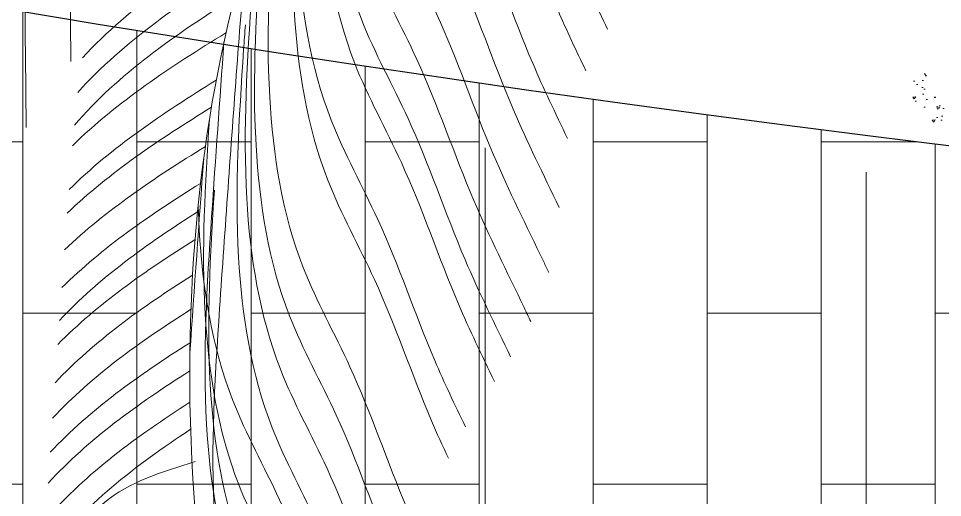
# Model space of a CAD drawing. Header units: inches. Extents: x 17.6 to 55, y 11.8 to 85.9.
# Drawn here: x 42.87 to 43.528, y 62.719 to 63.061 of the extents above; entities that cross this region are included whole.
import ezdxf

# ---------------------------------------------------------------- set-up
doc = ezdxf.new("R2010")
doc.units = ezdxf.units.IN
doc.header["$MEASUREMENT"] = 0
doc.layers.add('FURNITURE F 1 100', color=7, linetype='Continuous', lineweight=13, true_color=0x93979a)
doc.layers.add('HATCH F 1 100', color=7, linetype='Continuous', lineweight=0, true_color=0xc9c9c9)
doc.layers.add('TREE G 1 100', color=7, linetype='Continuous', lineweight=9, true_color=0xbed3d5, transparency=0.6)
doc.layers.add('WALL 1 100', color=250, linetype='Continuous', lineweight=30)

msp = doc.modelspace()

# ---------------------------------------------------------------- hatches: boundary and pattern name
at = {"layer": 'HATCH F 1 100'}
h = msp.add_hatch(dxfattribs=at)
h.set_pattern_fill('AR-BRSTD', color=256, scale=0.0012, angle=90, style=0)
h.set_pattern_definition([(90, (-1398.889507911058, -763.1572480572604), (-0.08129015999999999, 4.977586712308809e-18), []), (180, (-1398.889507911058, -763.1572480572604), (-0.08129016, -0.12192), [0.08129015999999999, -0.08129015999999999])])
edge = h.paths.add_edge_path()
edge.add_line((37.88996586928279, 64.86239664625006), (37.88937172728693, 62.16239664625024))
edge.add_line((37.88937172728693, 62.16239664625024), (45.45680957892405, 62.16239664624979))
edge.add_line((45.45680957892405, 62.16239664624979), (45.45680957892382, 62.86239664629281))
edge.add_arc((45.31830711975269, 77.65266434712524), 14.79091618506046, 239.8528049786992, 270.53652676008153, ccw=False)
at = {"layer": 'TREE G 1 100'}
h = msp.add_hatch(dxfattribs=at)
h.set_pattern_fill('AR-CONC', color=256, scale=0.003, angle=-45.00000000000001, style=0)
h.set_pattern_definition([(4.999999999999988, (0, 0), (0.01388421236435902, -0.01654655997516662), [0.00225, -0.02475]), (310, (0, 0), (0.01301304448794082, 0.01889976502172657), [0.0018, -0.0198]), (55.45144445999998, (0.001157017690633858, -0.001378879966847289), (0.0268972566399678, 0.002353204930138793), [0.00191220576, -0.02103426336]), (1.184199999999988, (0.004242640687119287, 0.004242640687119284), (0.01912841328643555, -0.02615080163838985), [0.003375, -0.03712499999999999]), (51.63563548999999, (0.005836673724263412, 0.002063407195093884), (0.04049135004572686, 0.0008370020515312861), [0.00286831026, -0.0315514128]), (306.18416399, (0.004242640687119287, 0.004242640687119284), (0.04049135002188289, 0.000837002053968576), [0.0027, -0.02970000003]), (335.9999999999999, (0.005303300858899107, 0.00106066017177982), (0.004121474294033093, -0.02120314716342907), [0.00225, -0.02475]), (281, (0.005303300858899107, 0.00106066017177982), (0.02054425306196299, 0.01022125779185862), [0.0018, -0.01979999999999999]), (26.45144473999999, (0.005646757047499749, -0.0007062687465137583), (0.02466572716751184, -0.0109818892499146), [0.0019122057, -0.02103426336]), (352.5, (0, 0), (0.007319694528376419, 0.006803795559190204), [0, -0.01956, 0, -0.0201, 0, -0.019875]), (322.5, (0, 0), (0.0139472834970109, 0.002786188266073799), [0, -0.01146, 0, -0.01911, 0, -0.007575]), (282.5, (-0.004730544366138002, 0.004730544366138004), (0.01084562285444582, -0.01180254501957619), [0, -0.0075, 0, -0.0234, 0, -0.03105]), (272.5, (-0.006851864709697644, 0.006851864709697648), (0.01449479420621846, -0.01024769949595399), [0, -0.00975, 0, -0.01554, 0, -0.02205])])
edge = h.paths.add_edge_path()
edge.add_spline(control_points=[(43.64397302482935, 63.0018315166835), (43.64360554470291, 63.00837233461968), (43.64326083368901, 63.01491322189574), (43.64293982767954, 63.02145396841112)], knot_values=[3.219771761109429, 3.219771761109429, 3.219771761109429, 3.219771761109429, 3.24842384292612, 3.24842384292612, 3.24842384292612, 3.24842384292612], degree=3, periodic=0)
edge.add_spline(control_points=[(43.64293982767954, 63.02145396841112), (43.63503783544543, 63.0190412273532), (43.62227436190547, 63.01360716583619), (43.60903477724601, 63.03430655277222), (43.60160776038352, 63.0187436914002), (43.58877745327295, 63.01469454773357), (43.57870763648494, 63.0274006294803), (43.57172683284985, 63.01407398066837), (43.55923693220934, 63.01440784296025), (43.5440506080467, 63.01712856877018), (43.52661748244823, 62.99761682428831), (43.51833674765471, 63.02291509523818), (43.51005077954865, 63.02327137878635), (43.50622468937759, 63.02184320593548)], knot_values=[0.03075297708984304, 0.03075297708984304, 0.03075297708984304, 0.03075297708984304, 0.06438618272604194, 0.08489255874028345, 0.1022905371366297, 0.1192048423353499, 0.1375486480934751, 0.1491434932536729, 0.1700623732357864, 0.18647294856958, 0.217713260816934, 0.243964659049101, 0.2627759037425899, 0.2627759037425899, 0.2627759037425899, 0.2627759037425899], degree=3, periodic=0)
edge.add_spline(control_points=[(43.50622468937759, 63.02184320593548), (43.50660070926638, 63.01505411339346), (43.50700077553297, 63.00826432526989), (43.50742412580981, 63.00147385240595)], knot_values=[3.344045832834258, 3.344045832834258, 3.344045832834258, 3.344045832834258, 3.374023854439766, 3.374023854439766, 3.374023854439766, 3.374023854439766], degree=3, periodic=0)
edge.add_spline(control_points=[(43.50742412580981, 63.00147385240595), (43.50888400615618, 63.00118830839526), (43.514611708224, 62.9982934109448), (43.52174289656791, 62.97650709132901), (43.53917602216639, 62.99601883581087), (43.55436234632903, 62.99329811000095), (43.56685224696953, 62.99296424770907), (43.57383305059734, 63.00629089652099), (43.58390286739264, 62.99358481477427), (43.5967331745032, 62.9976339584409), (43.60416019136569, 63.01319681979837), (43.61895680006815, 62.99006310853471), (43.63419629453524, 63.00012986465478), (43.64397302482935, 63.0018315166835)], knot_values=[0.04134549012629557, 0.04134549012629557, 0.04134549012629557, 0.04134549012629557, 0.04956422178333186, 0.07581562001549894, 0.1070559322628529, 0.1234665075966465, 0.14438538757876, 0.1559802327389578, 0.174324038497083, 0.1912383436958032, 0.2086363220921494, 0.229142698106391, 0.2711889849785812, 0.2711889849785812, 0.2711889849785812, 0.2711889849785812], degree=3, periodic=0)

# ---------------------------------------------------------------- linework, layer by layer
at = {"layer": 'FURNITURE F 1 100'}
msp.add_line((43.47390945910816, 62.95124669980757), (43.47390945910816, 62.16239664624979), dxfattribs=at)
msp.add_arc((45.318307119973, 77.65266434764428), 14.79091618561994, 239.8528049789707, 270.5365267592021, dxfattribs=at)
at = {"layer": 'TREE G 1 100'}
msp.add_line((43.20229240317026, 62.96859327858098), (43.20229240317003, 62.16239664625002), dxfattribs=at)
for points in [[(42.05807682141126, 62.4139950138651), (42.23986965213972, 63.40696059832587), (42.83372975583025, 63.96399150144313), (43.4275898595135, 63.77024237126349), (43.58514343889551, 63.34641421052399), (43.58514343889551, 63.28586782273666)], [(43.53506390830258, 63.45658423716847), (43.53506390830258, 63.08516941878949), (43.61666348115041, 62.25175109613517), (43.50786508695974, 61.57233336719398), (43.62912973713328, 60.23723882032388), (43.64510892809444, 59.69441145396738)]]:
    msp.add_spline(points, degree=3, dxfattribs=at)
for points, knots in [([(42.37297258231247, 62.03501232779124), (42.38977060258772, 62.37154494950843), (42.42011759096745, 62.97951847224792), (42.98068923520437, 63.65544279232742), (43.43067338155943, 63.5884599671717), (43.55792677926225, 63.52710776095225)], [0, 0, 0, 0, 1.475291126035946, 2.665233279236307, 3.253617538475577, 3.253617538475577, 3.253617538475577, 3.253617538475577]), ([(43.20539611956174, 61.99232792249128), (43.09940488383104, 62.25044883416737), (42.90792310522211, 62.71676523215316), (43.08985570379259, 63.42083364987226), (43.45068169616407, 63.52919125867081), (43.56766500406793, 63.52805183109191)], [0, 0, 0, 0, 1.475291126035946, 2.665233279236307, 3.253617538475577, 3.253617538475577, 3.253617538475577, 3.253617538475577]), ([(42.95837449699179, 63.51202102066779), (42.9557347193897, 63.50591031958353), (42.9338329470324, 63.45350936724751), (42.90859243683913, 63.367147362851), (42.91782875628128, 63.24170165123539), (42.90483916495391, 63.1357604360546), (42.90675664831174, 63.06120394545903), (42.90702263944532, 63.02991255877893)], [1.796155665161702, 1.796155665161702, 1.796155665161702, 1.796155665161702, 1.825233591656535, 2.043968819073879, 2.181894859126541, 2.373164893120943, 2.50974540262658, 2.50974540262658, 2.50974540262658, 2.50974540262658]), ([(42.93160482686467, 63.49549512383416), (42.92709795229707, 63.48547601068455), (42.90305072361498, 63.42931723113176), (42.87656877028185, 63.33870755038694), (42.88580508972309, 63.21326183877133), (42.8724821015041, 63.10460148705349), (42.87499305025126, 63.02393692729126), (42.87507962409104, 62.98640780282037), (42.87508383094787, 62.98298311057621)], [1.777183256392753, 1.777183256392753, 1.777183256392753, 1.777183256392753, 1.825233591656535, 2.043968819073879, 2.181894859126541, 2.373164893120943, 2.521700241141629, 2.536607000283027, 2.536607000283027, 2.536607000283027, 2.536607000283027]), ([(42.90397158307879, 63.47666215725073), (42.89787625752611, 63.46350931938102), (42.87203809672583, 63.40432611800676), (42.8445482125082, 63.31026773790833), (42.85378453195695, 63.18482202630727), (42.84046154373796, 63.07616167458943), (42.84300460111076, 62.99446562104455), (42.84306304713955, 62.95588468782259), (42.84306623560992, 62.95141659917314)], [1.761779508932968, 1.761779508932968, 1.761779508932968, 1.761779508932968, 1.825233591656535, 2.043968819073879, 2.181894859126541, 2.373164893120943, 2.521700241141629, 2.541142863008494, 2.541142863008494, 2.541142863008494, 2.541142863008494]), ([(42.89194217163272, 63.46788319108779), (42.87976361149613, 63.44376756786548), (42.8471726721818, 63.37398035584371), (42.81608411281009, 63.26760888076566), (42.82532043225201, 63.14216316915005), (42.8123708520779, 63.03654827905299), (42.81423175390064, 62.96231799696577), (42.81450575958816, 62.93136009923361)], [1.706782599493186, 1.706782599493186, 1.706782599493186, 1.706782599493186, 1.825233591656535, 2.043968819073879, 2.181894859126541, 2.373164893120943, 2.50831069582265, 2.50831069582265, 2.50831069582265, 2.50831069582265]), ([(42.88409336199921, 63.46196087707537), (42.86688333911839, 63.4294474585349), (42.82863313279627, 63.35159536393073), (42.79473603803326, 63.23561430712468), (42.80397235748201, 63.11016859552362), (42.79178163586558, 63.01074284533567), (42.79264961206145, 62.9426995889971), (42.79295118988234, 62.91803972426166)], [1.663861035355203, 1.663861035355203, 1.663861035355203, 1.663861035355203, 1.825233591656535, 2.043968819073879, 2.181894859126541, 2.373164893120943, 2.481099789822049, 2.481099789822049, 2.481099789822049, 2.481099789822049]), ([(43.17152893649309, 63.3656572097843), (43.17500922862219, 63.3338565564936), (43.18690381017809, 63.27658446785242), (43.23328742180293, 63.1942428464117), (43.25842468557512, 63.11774993753531), (43.28171126112848, 63.06910364562825), (43.2895489937052, 63.05292646393534)], [1.876035677102014, 1.876035677102014, 1.876035677102014, 1.876035677102014, 2.043968819073879, 2.181894859126541, 2.373164893120943, 2.468266726052287, 2.468266726052287, 2.468266726052287, 2.468266726052287]), ([(43.15708084964531, 63.3493323913444), (43.15989475074976, 63.31113815179739), (43.17107564067392, 63.2468368475256), (43.22056432984978, 63.15898299642319), (43.2450322318236, 63.08452696122001), (43.26716054264939, 63.03768695057258), (43.2740378954315, 63.02343192533769)], [1.842756147665386, 1.842756147665386, 1.842756147665386, 1.842756147665386, 2.043968819073879, 2.181894859126541, 2.373164893120943, 2.456968407691426, 2.456968407691426, 2.456968407691426, 2.456968407691426]), ([(43.13815417243173, 63.32564621839444), (43.13822314952127, 63.32427863404334), (43.14052283124188, 63.28141316959406), (43.15138479972502, 63.21197194594603), (43.20250839469209, 63.12121575953094), (43.22818710523116, 63.04307522349879), (43.25242499702854, 62.99297462050342), (43.26103193378158, 62.97523460984118)], [1.818023683127799, 1.818023683127799, 1.818023683127799, 1.818023683127799, 1.825233591656535, 2.043968819073879, 2.181894859126541, 2.373164893120943, 2.477405936024982, 2.477405936024982, 2.477405936024982, 2.477405936024982]), ([(43.12366852378041, 63.30548870501113), (43.12384339271962, 63.29997911855932), (43.12589379910624, 63.25299189142422), (43.13740855279862, 63.1793773723202), (43.18853214775841, 63.08862118590511), (43.21612678974493, 63.00465045408234), (43.24383433816338, 62.94945247404573), (43.25505943961453, 62.92609601901674)], [1.796155665161702, 1.796155665161702, 1.796155665161702, 1.796155665161702, 1.825233591656535, 2.043968819073879, 2.181894859126541, 2.373164893120943, 2.50974540262658, 2.50974540262658, 2.50974540262658, 2.50974540262658]), ([(43.10943000754033, 63.28367147724381), (43.10958280879818, 63.27457498891633), (43.11134948157083, 63.22401562807678), (43.12343058324582, 63.146780411962), (43.17455417821311, 63.05602422554691), (43.20285707711987, 62.96989826184469), (43.23316160216741, 62.91033192615029), (43.24645016149402, 62.88223760882281), (43.24766003119835, 62.8796725814627)], [1.777183256392753, 1.777183256392753, 1.777183256392753, 1.777183256392753, 1.825233591656535, 2.043968819073879, 2.181894859126541, 2.373164893120943, 2.521700241141629, 2.536607000283027, 2.536607000283027, 2.536607000283027, 2.536607000283027]), ([(43.09535723180825, 63.25982101398583), (43.09542381923343, 63.24781636780423), (43.09691402240988, 63.19435941633307), (43.10945494346943, 63.11418454701376), (43.16057853842922, 63.02342836059867), (43.18888143733598, 62.93730239689646), (43.21957347989355, 62.87697435982588), (43.23321157288451, 62.84808189206703), (43.23478832825454, 62.84473457081364)], [1.761779508932968, 1.761779508932968, 1.761779508932968, 1.761779508932968, 1.825233591656535, 2.043968819073879, 2.181894859126541, 2.373164893120943, 2.521700241141629, 2.541142863008494, 2.541142863008494, 2.541142863008494, 2.541142863008494]), ([(43.08943556895811, 63.24900328365217), (43.08880612285243, 63.22663950595776), (43.08897211035055, 63.16285637447615), (43.10315475171042, 63.07218588763678), (43.15427834667771, 62.98142970122169), (43.18178799035236, 62.89771761997142), (43.2093381937138, 62.84274416796868), (43.22045179393713, 62.81964045795209)], [1.706782599493186, 1.706782599493186, 1.706782599493186, 1.706782599493186, 1.825233591656535, 2.043968819073879, 2.181894859126541, 2.373164893120943, 2.50831069582265, 2.50831069582265, 2.50831069582265, 2.50831069582265]), ([(43.08564034074375, 63.24179943389206), (43.08419927858468, 63.21136936216678), (43.08296586081856, 63.13954821412514), (43.09842975967895, 63.0406865702698), (43.14955335464602, 62.94993038385471), (43.17545090523886, 62.8711239156564), (43.20007695021737, 62.82043723750573), (43.20899205231963, 62.80206307198566)], [1.663861035355203, 1.663861035355203, 1.663861035355203, 1.663861035355203, 1.825233591656535, 2.043968819073879, 2.181894859126541, 2.373164893120943, 2.481099789822049, 2.481099789822049, 2.481099789822049, 2.481099789822049]), ([(43.06944597217621, 63.20834949208253), (43.0662903859829, 63.16136386731702), (43.06117559236573, 63.07308729147368), (43.07927164702956, 62.95739811587734), (43.13039524198958, 62.8666419294768), (43.1529656848199, 62.79795987870781), (43.17191757788346, 62.75629062812547), (43.17606586390839, 62.747454688857)], [1.575684971609629, 1.575684971609629, 1.575684971609629, 1.575684971609629, 1.825233591656535, 2.043968819073879, 2.181894859126541, 2.373164893120943, 2.424940739439661, 2.424940739439661, 2.424940739439661, 2.424940739439661]), ([(43.06914916121441, 63.20769069796549), (43.06747931123228, 63.17516155685186), (43.06582880657329, 63.10125014497495), (43.0816263723445, 63.00025534835183), (43.1327499673118, 62.90949916193674), (43.157694931162, 62.833591423363), (43.18064673615864, 62.78546310508861), (43.18820940975111, 62.76983912367902)], [1.652683340527627, 1.652683340527627, 1.652683340527627, 1.652683340527627, 1.825233591656535, 2.043968819073879, 2.181894859126541, 2.373164893120943, 2.46502084957749, 2.46502084957749, 2.46502084957749, 2.46502084957749]), ([(43.05355206013196, 63.17025654921778), (43.05314910907187, 63.16440092300942), (43.04939202136116, 63.10941191193885), (43.04330237351492, 63.01313922778533), (43.06174060510052, 62.89526249436491), (43.11286420006782, 62.80450630794982), (43.13470974719344, 62.73803012099413), (43.15248987976356, 62.698355969218), (43.15561370435735, 62.69159099232817)], [1.533113221076202, 1.533113221076202, 1.533113221076202, 1.533113221076202, 1.564222194909485, 1.825233591656535, 2.043968819073879, 2.181894859126541, 2.373164893120943, 2.412705051045937, 2.412705051045937, 2.412705051045937, 2.412705051045937]), ([(43.03950529793492, 63.13063793847866), (43.03832386609243, 63.11387168053076), (43.03375588249601, 63.04798583500266), (43.02697524857486, 62.9407891883329), (43.04541348016046, 62.82291245491248), (43.09653707512048, 62.73215626849739), (43.12025733723381, 62.65997530780621), (43.14111519406875, 62.61516378492703), (43.14691437331017, 62.60304684991021)], [1.47514696141404, 1.47514696141404, 1.47514696141404, 1.47514696141404, 1.564222194909485, 1.825233591656535, 2.043968819073879, 2.181894859126541, 2.373164893120943, 2.444348815041661, 2.444348815041661, 2.444348815041661, 2.444348815041661]), ([(43.04382277755072, 63.13576887925043), (43.04341982649062, 63.12991325304208), (43.03966273877263, 63.0749242419715), (43.03357309093367, 62.97865155781798), (43.05201132251928, 62.86077482439757), (43.10313491747907, 62.77001863798247), (43.12498046461219, 62.70354245102678), (43.14276059718232, 62.66386829925065), (43.14588442177588, 62.65710332236083)], [1.533113221076202, 1.533113221076202, 1.533113221076202, 1.533113221076202, 1.564222194909485, 1.825233591656535, 2.043968819073879, 2.181894859126541, 2.373164893120943, 2.412705051045937, 2.412705051045937, 2.412705051045937, 2.412705051045937]), ([(43.03282498195604, 63.10913533439631), (43.02939367260656, 63.08149487131047), (43.02309625530184, 62.99605649433394), (43.01330826929753, 62.86210695946826), (43.00396490123781, 62.71439544233905), (43.02240313282341, 62.59651870890409), (43.07352672779071, 62.50576252250355), (43.10182962669747, 62.41963655880133), (43.14720159562962, 62.33045377410778), (43.17758513479789, 62.26080213385464), (43.20732654906006, 62.22536194454185), (43.21433844500093, 62.21761010011139)], [1.11289529505922, 1.11289529505922, 1.11289529505922, 1.11289529505922, 1.260161282387043, 1.564222194909485, 1.825233591656535, 2.043968819073879, 2.181894859126541, 2.373164893120943, 2.521700241141629, 2.712970275136031, 2.768536052980831, 2.768536052980831, 2.768536052980831, 2.768536052980831]), ([(43.03137013898045, 63.05612830317293), (43.03096718791285, 63.05027267696457), (43.02721010020282, 62.99528366589399), (43.02112045235658, 62.89901098174047), (43.03955868394219, 62.78113424832006), (43.09068227890948, 62.69037806190497), (43.11252782604261, 62.62390187494927), (43.13030795860546, 62.58422772317314), (43.15858350972685, 62.52726621016515)], [1.533113221076202, 1.533113221076202, 1.533113221076202, 1.533113221076202, 1.564222194909485, 1.825233591656535, 2.043968819073879, 2.181894859126541, 2.373164893120943, 2.412705051045937, 2.412705051045937, 2.412705051045937, 2.412705051045937]), ([(43.01614796887425, 63.04394442495138), (43.01312175697781, 63.00243035491619), (43.00663917342713, 62.91190777390327), (42.99829513767186, 62.77999493762215), (43.01673336925678, 62.66211820420173), (43.06785696422408, 62.57136201778664), (43.09615986313084, 62.48523605408442), (43.14153183205617, 62.39605326939088), (43.17304950449598, 62.32380172654118), (43.20525172371545, 62.28675231698614), (43.21431843513547, 62.27707745839322)], [1.343994455051456, 1.343994455051456, 1.343994455051456, 1.343994455051456, 1.564222194909485, 1.825233591656535, 2.043968819073879, 2.181894859126541, 2.373164893120943, 2.521700241141629, 2.712970275136031, 2.783294162066428, 2.783294162066428, 2.783294162066428, 2.783294162066428]), ([(43.00570092334802, 62.98838154503207), (43.00264057795557, 62.94248239339683), (42.99782192439166, 62.85528301735937), (43.01574529451177, 62.7406978244853), (43.06686888947839, 62.6499416380702), (43.09517178838583, 62.56381567436799), (43.14054375731776, 62.47463288967444), (43.1705545106358, 62.40583582878932), (43.19950388486696, 62.37093714384716), (43.20585156701982, 62.36382473644514)], [1.58146982779718, 1.58146982779718, 1.58146982779718, 1.58146982779718, 1.825233591656535, 2.043968819073879, 2.181894859126541, 2.373164893120943, 2.521700241141629, 2.712970275136031, 2.763685111456425, 2.763685111456425, 2.763685111456425, 2.763685111456425]), ([(43.00171056208474, 62.9610870838678), (42.9983245715102, 62.91480220810806), (42.9949816444916, 62.86840558967558), (42.99183472365799, 62.82196462732279), (42.99181849982979, 62.82172511489077)], [1.318815101547667, 1.318815101547667, 1.318815101547667, 1.318815101547667, 1.564222194909485, 1.565494400721621, 1.565494400721621, 1.565494400721621, 1.565494400721621]), ([(43.00932012966082, 62.93823382254229), (43.00625978426088, 62.89233467090705), (43.00144113069673, 62.80513529486959), (43.01936450082367, 62.69055010199551), (43.07048809578369, 62.59979391558042), (43.09879099469772, 62.5136679518782), (43.14416296362306, 62.42448516718466), (43.1741737169486, 62.35568810629954), (43.20312309117226, 62.32078942135738), (43.20947077333263, 62.31367701395536)], [1.58146982779718, 1.58146982779718, 1.58146982779718, 1.58146982779718, 1.825233591656535, 2.043968819073879, 2.181894859126541, 2.373164893120943, 2.521700241141629, 2.712970275136031, 2.763685111456425, 2.763685111456425, 2.763685111456425, 2.763685111456425]), ([(42.99778386803355, 62.92768634946148), (42.9979609612255, 62.92183470864435), (42.99998703224055, 62.87450693427124), (43.01155575390835, 62.80054739462682), (43.06267934887542, 62.70979120822628), (43.09098224778241, 62.62366524452406), (43.13635421670774, 62.53448245983051), (43.16636497003306, 62.46568539893084), (43.19531434425694, 62.43078671400323), (43.2016620264164, 62.42367430660121)], [1.79434776170332, 1.79434776170332, 1.79434776170332, 1.79434776170332, 1.825233591656535, 2.043968819073879, 2.181894859126541, 2.373164893120943, 2.521700241141629, 2.712970275136031, 2.763685111456425, 2.763685111456425, 2.763685111456425, 2.763685111456425]), ([(42.88862680566486, 62.62067869074414), (42.893430597933, 62.65805998500034), (42.91348401239379, 62.71961425668448), (42.97207941482175, 62.7377769837494), (42.9956676621352, 62.74508859659724)], [0.5121811330959745, 0.5121811330959745, 0.5121811330959745, 0.5121811330959745, 0.6974127211376098, 0.8222240202661301, 0.8222240202661301, 0.8222240202661301, 0.8222240202661301])]:
    msp.add_open_spline(points, degree=3, knots=knots, dxfattribs=at)
for points in [[(42.91523719484231, 63.03249155589035), (42.9494386541905, 63.06973712680517), (42.9929962813023, 63.09842995855612), (43.03795929294411, 63.12583808832457)], [(42.91195805473212, 63.00796812080259), (42.94478156920214, 63.04440576092927), (42.98654641186859, 63.07266987854561), (43.03000012851221, 63.09939014840526)], [(42.90948310280324, 62.9846329834854), (42.94095543117687, 63.02090135336218), (42.98125220060179, 63.04910305059636), (43.02357120009215, 63.07545616979948)], [(42.90816592446022, 62.97001492312299), (42.93989128383483, 63.00112064906168), (42.97814618582011, 63.02625753430945), (43.0175613445444, 63.05033379585254)], [(42.90570670847042, 62.93870688977947), (42.93616182219394, 62.96879702505427), (42.97272999345155, 62.99329904050862), (43.01060440941224, 63.01660698049997)], [(42.90447418593062, 62.92196182452787), (42.93454952092561, 62.9508849660069), (42.97026089884999, 62.97465604028727), (43.00716865872342, 62.99733346777973)], [(42.90256365808996, 62.89590357314043), (42.93205433137923, 62.92400098317191), (42.9668582929864, 62.94724136515467), (43.00284932284349, 62.96939661426765)], [(42.90059670738806, 62.86891787160309), (42.92942310299095, 62.89744696421437), (42.96374524127732, 62.9209522420733), (42.99947624748752, 62.94316963368507)], [(42.89890768985602, 62.84554683629719), (42.92703545387299, 62.87560891392238), (42.96126510391191, 62.90009308392652), (42.99730668795947, 62.92292091349552)], [(42.89768421660661, 62.82846450200483), (42.92605963587125, 62.8572332101339), (42.96002822780243, 62.8808890399832), (42.99554156433301, 62.90313277485436)], [(42.89575688416376, 62.80122202613163), (42.92387031093536, 62.83093812961485), (42.95794878333068, 62.85520141518097), (42.99378467415768, 62.87785819455345)], [(42.89400084231416, 62.77595900261255), (42.92218259186298, 62.80607771389074), (42.95648925016435, 62.83059747178228), (42.99260636325012, 62.85346224146085)], [(42.89235308021121, 62.75177046909991), (42.92082981268886, 62.7820426722337), (42.95549554563873, 62.80665733394741), (42.99193706988235, 62.82964869431632)], [(42.89092351348332, 62.72975773840332), (42.91952820536763, 62.76092584399336), (42.9546845801362, 62.78610486984141), (42.99173694393399, 62.80955071817331)], [(42.88948752097913, 62.70411177283856), (42.91809721328714, 62.73689720021682), (42.95392254566669, 62.76308660570245), (42.99190130628854, 62.78730750114661)], [(42.88843991933932, 62.67743818211781), (42.91633386230929, 62.71380333347949), (42.95292844751926, 62.74221498020231), (42.99236963221342, 62.76802446934923)]]:
    msp.add_open_spline(points, degree=3, dxfattribs=at)
at = {"layer": 'WALL 1 100'}
msp.add_lwpolyline([(37.88996586928279, 64.86239664625006), (37.88937172728693, 62.16239664625024), (45.45680957892405, 62.16239664624979), (45.45680957892382, 62.86239664629281, -0.1346887058288746), (37.88996586928279, 64.86239664625006, 1.798632872379327)], format="xyb", dxfattribs=at)

doc.saveas('drawing.dxf')
